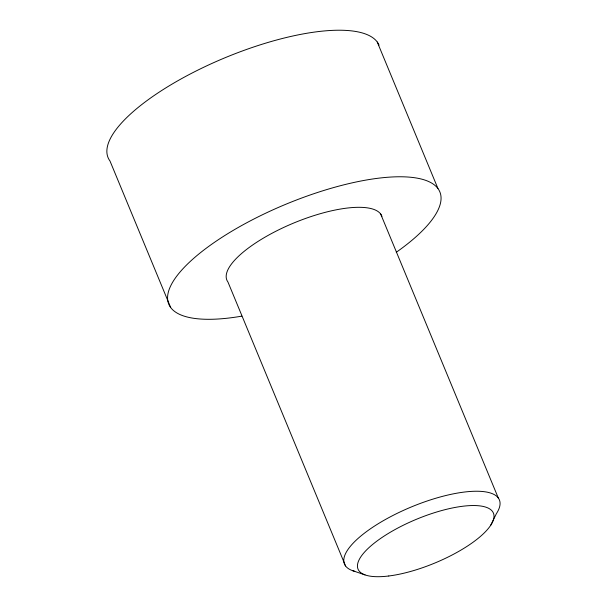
<?xml version="1.0" encoding="UTF-8"?>
<svg xmlns="http://www.w3.org/2000/svg" width="607" height="607" viewBox="0 0 607 607"><rect width="100%" height="100%" fill="white"/><g stroke="black" fill="none" stroke-linecap="round" stroke-linejoin="round"><path stroke-width="0.91" d="M490.752 525.199L496.344 513.75A83.827 27.156 -22.5 0 0 413.124 506.223A83.827 27.156 -22.5 0 0 354.723 571.308M352.447 570.603L365.004 574.89M377.25 42.012L437.958 188.557M380.68 214.043L498.286 497.975M345.558 565.952L227.951 282.02A83.827 27.156 -22.5 0 1 291.504 223.96A83.827 27.156 -22.5 0 1 381.932 216.403M170.673 307.514L109.973 160.969A146.704 47.521 -22.5 0 1 219.62 60.04A146.704 47.521 -22.5 0 1 379.041 45.1M241.814 316.141A146.704 47.521 -22.5 0 1 191.015 260.752A146.704 47.521 -22.5 0 1 393.86 176.895A146.704 47.521 -22.5 0 1 396.25 252.292M388.768 575.99A73.257 23.734 -22.5 0 0 493.931 517.505A73.257 23.734 -22.5 0 0 394.459 529.873A73.257 23.734 -22.5 0 0 388.768 575.99"/></g></svg>
